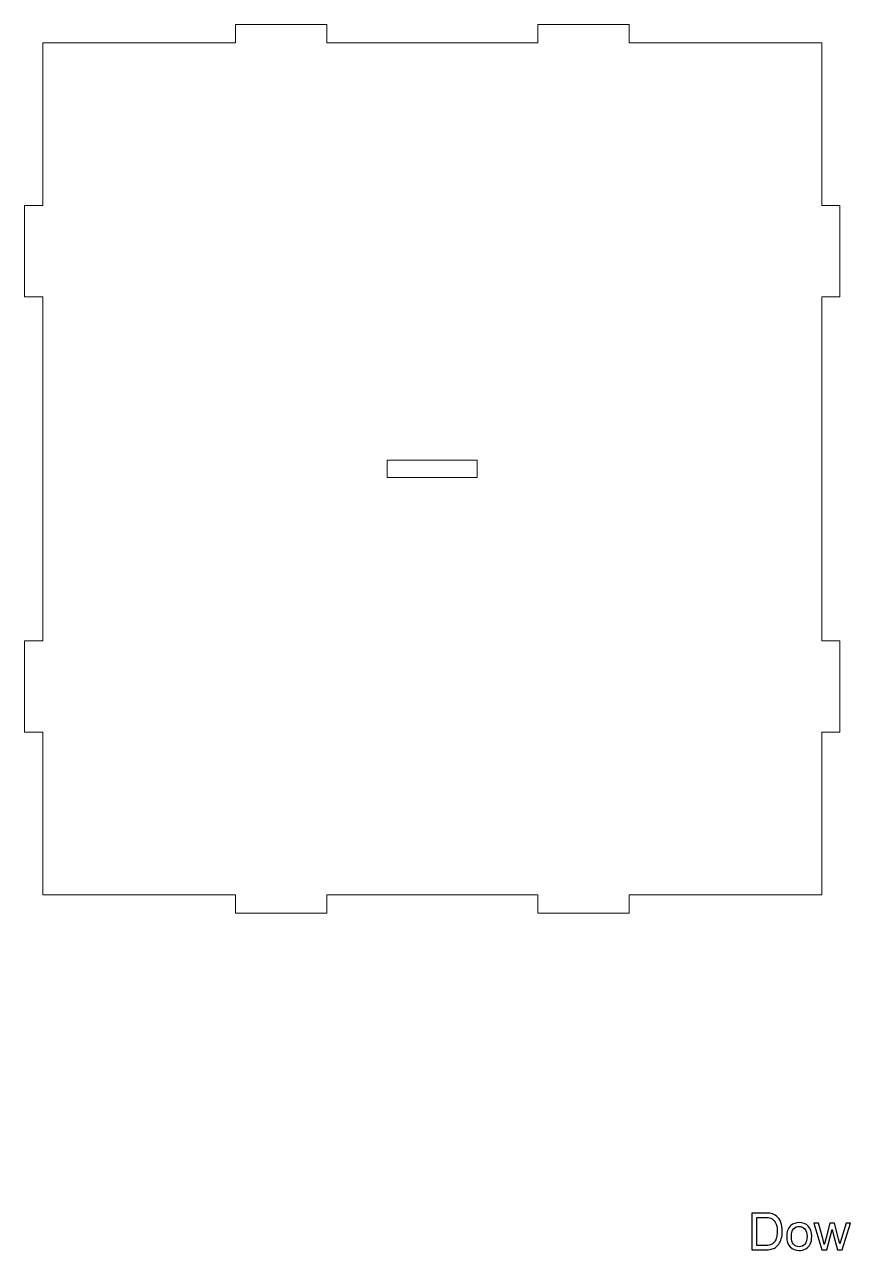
# Model space of a CAD drawing. Header units: millimetres. Extents: x -105 to 357, y -234 to 149.
# Drawn here: x 36.9 to 172.6, y -234.4 to -33 of the extents above; entities that cross this region are included whole.
import ezdxf

# ---------------------------------------------------------------- set-up
doc = ezdxf.new("R2010")
doc.units = ezdxf.units.MM
doc.header["$MEASUREMENT"] = 0
doc.layers.add('layer 1', color=7, linetype='Continuous')

msp = doc.modelspace()

# ---------------------------------------------------------------- linework, layer by layer
at = {"layer": 'layer 1', "color": 1, "lineweight": 9}
for points, knots in [([(167.9, -36), (167.9, -36), (167.9, -62.75), (167.9, -62.75), (167.9, -62.75), (167.9, -62.75), (170.9, -62.75), (170.9, -62.75), (170.9, -62.75), (170.9, -62.75), (170.9, -77.75), (170.9, -77.75), (170.9, -77.75), (170.9, -77.75), (167.9, -77.75), (167.9, -77.75), (167.9, -77.75), (167.9, -77.75), (167.9, -134.25), (167.9, -134.25), (167.9, -134.25), (167.9, -134.25), (170.9, -134.25), (170.9, -134.25), (170.9, -134.25), (170.9, -134.25), (170.9, -149.25), (170.9, -149.25), (170.9, -149.25), (170.9, -149.25), (167.9, -149.25), (167.9, -149.25), (167.9, -149.25), (167.9, -149.25), (167.9, -176), (167.9, -176), (167.9, -176), (167.9, -176), (136.2333, -176), (136.2333, -176), (136.2333, -176), (136.2333, -176), (136.2333, -179), (136.2333, -179), (136.2333, -179), (136.2333, -179), (121.2333, -179), (121.2333, -179), (121.2333, -179), (121.2333, -179), (121.2333, -176), (121.2333, -176), (121.2333, -176), (121.2333, -176), (86.5667, -176), (86.5667, -176), (86.5667, -176), (86.5667, -176), (86.5667, -179), (86.5667, -179), (86.5667, -179), (86.5667, -179), (71.5667, -179), (71.5667, -179), (71.5667, -179), (71.5667, -179), (71.5667, -176), (71.5667, -176), (71.5667, -176), (71.5667, -176), (39.9, -176), (39.9, -176), (39.9, -176), (39.9, -176), (39.9, -149.25), (39.9, -149.25), (39.9, -149.25), (39.9, -149.25), (36.9, -149.25), (36.9, -149.25), (36.9, -149.25), (36.9, -149.25), (36.9, -134.25), (36.9, -134.25), (36.9, -134.25), (36.9, -134.25), (39.9, -134.25), (39.9, -134.25), (39.9, -134.25), (39.9, -134.25), (39.9, -77.75), (39.9, -77.75), (39.9, -77.75), (39.9, -77.75), (36.9, -77.75), (36.9, -77.75), (36.9, -77.75), (36.9, -77.75), (36.9, -62.75), (36.9, -62.75), (36.9, -62.75), (36.9, -62.75), (39.9, -62.75), (39.9, -62.75), (39.9, -62.75), (39.9, -62.75), (39.9, -36), (39.9, -36), (39.9, -36), (39.9, -36), (71.5667, -36), (71.5667, -36), (71.5667, -36), (71.5667, -36), (71.5667, -33), (71.5667, -33), (71.5667, -33), (71.5667, -33), (86.5667, -33), (86.5667, -33), (86.5667, -33), (86.5667, -33), (86.5667, -36), (86.5667, -36), (86.5667, -36), (86.5667, -36), (121.2333, -36), (121.2333, -36), (121.2333, -36), (121.2333, -36), (121.2333, -33), (121.2333, -33), (121.2333, -33), (121.2333, -33), (136.2333, -33), (136.2333, -33), (136.2333, -33), (136.2333, -33), (136.2333, -36), (136.2333, -36), (136.2333, -36), (136.2333, -36), (167.9, -36), (167.9, -36)], [0, 0, 0, 0, 0.02702703, 0.02702703, 0.02702703, 0.02702703, 0.05405405, 0.05405405, 0.05405405, 0.05405405, 0.08108108, 0.08108108, 0.08108108, 0.08108108, 0.10810811, 0.10810811, 0.10810811, 0.10810811, 0.13513514, 0.13513514, 0.13513514, 0.13513514, 0.16216216, 0.16216216, 0.16216216, 0.16216216, 0.18918919, 0.18918919, 0.18918919, 0.18918919, 0.21621622, 0.21621622, 0.21621622, 0.21621622, 0.24324324, 0.24324324, 0.24324324, 0.24324324, 0.27027027, 0.27027027, 0.27027027, 0.27027027, 0.2972973, 0.2972973, 0.2972973, 0.2972973, 0.32432432, 0.32432432, 0.32432432, 0.32432432, 0.35135135, 0.35135135, 0.35135135, 0.35135135, 0.37837838, 0.37837838, 0.37837838, 0.37837838, 0.40540541, 0.40540541, 0.40540541, 0.40540541, 0.43243243, 0.43243243, 0.43243243, 0.43243243, 0.45945946, 0.45945946, 0.45945946, 0.45945946, 0.48648649, 0.48648649, 0.48648649, 0.48648649, 0.51351351, 0.51351351, 0.51351351, 0.51351351, 0.54054054, 0.54054054, 0.54054054, 0.54054054, 0.56756757, 0.56756757, 0.56756757, 0.56756757, 0.59459459, 0.59459459, 0.59459459, 0.59459459, 0.62162162, 0.62162162, 0.62162162, 0.62162162, 0.64864865, 0.64864865, 0.64864865, 0.64864865, 0.67567568, 0.67567568, 0.67567568, 0.67567568, 0.7027027, 0.7027027, 0.7027027, 0.7027027, 0.72972973, 0.72972973, 0.72972973, 0.72972973, 0.75675676, 0.75675676, 0.75675676, 0.75675676, 0.78378378, 0.78378378, 0.78378378, 0.78378378, 0.81081081, 0.81081081, 0.81081081, 0.81081081, 0.83783784, 0.83783784, 0.83783784, 0.83783784, 0.86486486, 0.86486486, 0.86486486, 0.86486486, 0.89189189, 0.89189189, 0.89189189, 0.89189189, 0.91891892, 0.91891892, 0.91891892, 0.91891892, 0.94594595, 0.94594595, 0.94594595, 0.94594595, 1, 1, 1, 1]), ([(96.5, -107.3999), (96.5, -107.3999), (96.5, -104.6), (96.5, -104.6), (96.5, -104.6), (96.5, -104.6), (111.3, -104.6), (111.3, -104.6), (111.3, -104.6), (111.3, -104.6), (111.3, -107.3999), (111.3, -107.3999), (111.3, -107.3999), (111.3, -107.3999), (96.5, -107.3999), (96.5, -107.3999)], [0, 0, 0, 0, 0.2, 0.2, 0.2, 0.2, 0.4, 0.4, 0.4, 0.4, 0.6, 0.6, 0.6, 0.6, 1, 1, 1, 1])]:
    msp.add_open_spline(points, degree=3, knots=knots, dxfattribs=at)
at = {"layer": 'layer 1', "color": 250}
for points, knots in [([(156.4072, -234.3367), (156.4072, -234.3367), (156.4072, -228.2745), (156.4072, -228.2745), (156.4072, -228.2745), (156.4072, -228.2745), (158.4957, -228.2745), (158.4957, -228.2745), (158.4957, -228.2745), (158.967, -228.2745), (159.3268, -228.3028), (159.5752, -228.3606), (159.5752, -228.3606), (159.9223, -228.4411), (160.2187, -228.5864), (160.4642, -228.7952), (160.4642, -228.7952), (160.7845, -229.0662), (161.023, -229.4105), (161.181, -229.831), (161.181, -229.831), (161.3405, -230.2515), (161.4195, -230.7327), (161.4195, -231.2732), (161.4195, -231.2732), (161.4195, -231.7332), (161.3659, -232.141), (161.2587, -232.4966), (161.2587, -232.4966), (161.1514, -232.8522), (161.0131, -233.1471), (160.8452, -233.38), (160.8452, -233.38), (160.6759, -233.6128), (160.4924, -233.7962), (160.292, -233.9289), (160.292, -233.9289), (160.0931, -234.0629), (159.8518, -234.1645), (159.5695, -234.2337), (159.5695, -234.2337), (159.2859, -234.3028), (158.9614, -234.3367), (158.5945, -234.3367), (158.5945, -234.3367), (158.5945, -234.3367), (156.4072, -234.3367), (156.4072, -234.3367)], [0, 0, 0, 0, 0.07692308, 0.07692308, 0.07692308, 0.07692308, 0.15384615, 0.15384615, 0.15384615, 0.15384615, 0.23076923, 0.23076923, 0.23076923, 0.23076923, 0.30769231, 0.30769231, 0.30769231, 0.30769231, 0.38461538, 0.38461538, 0.38461538, 0.38461538, 0.46153846, 0.46153846, 0.46153846, 0.46153846, 0.53846154, 0.53846154, 0.53846154, 0.53846154, 0.61538462, 0.61538462, 0.61538462, 0.61538462, 0.69230769, 0.69230769, 0.69230769, 0.69230769, 0.76923077, 0.76923077, 0.76923077, 0.76923077, 0.84615385, 0.84615385, 0.84615385, 0.84615385, 1, 1, 1, 1]), ([(157.2116, -233.6255), (157.2116, -233.6255), (158.5042, -233.6255), (158.5042, -233.6255), (158.5042, -233.6255), (158.9035, -233.6255), (159.2168, -233.5888), (159.444, -233.514), (159.444, -233.514), (159.6711, -233.4392), (159.8518, -233.3348), (159.9872, -233.1993), (159.9872, -233.1993), (160.1763, -233.0088), (160.3245, -232.752), (160.4303, -232.4303), (160.4303, -232.4303), (160.5362, -232.1085), (160.5898, -231.7191), (160.5898, -231.2605), (160.5898, -231.2605), (160.5898, -230.6255), (160.4854, -230.1372), (160.2779, -229.7957), (160.2779, -229.7957), (160.0705, -229.4542), (159.8179, -229.2256), (159.5202, -229.1099), (159.5202, -229.1099), (159.3057, -229.0267), (158.9599, -228.9857), (158.483, -228.9857), (158.483, -228.9857), (158.483, -228.9857), (157.2116, -228.9857), (157.2116, -228.9857), (157.2116, -228.9857), (157.2116, -228.9857), (157.2116, -233.6255), (157.2116, -233.6255)], [0, 0, 0, 0, 0.09090909, 0.09090909, 0.09090909, 0.09090909, 0.18181818, 0.18181818, 0.18181818, 0.18181818, 0.27272727, 0.27272727, 0.27272727, 0.27272727, 0.36363636, 0.36363636, 0.36363636, 0.36363636, 0.45454545, 0.45454545, 0.45454545, 0.45454545, 0.54545455, 0.54545455, 0.54545455, 0.54545455, 0.63636364, 0.63636364, 0.63636364, 0.63636364, 0.72727273, 0.72727273, 0.72727273, 0.72727273, 0.81818182, 0.81818182, 0.81818182, 0.81818182, 1, 1, 1, 1]), ([(162.1491, -232.1396), (162.1491, -231.3282), (162.3749, -230.7271), (162.8278, -230.3362), (162.8278, -230.3362), (163.2046, -230.0116), (163.6661, -229.8493), (164.2093, -229.8493), (164.2093, -229.8493), (164.8119, -229.8493), (165.3058, -230.0469), (165.6896, -230.442), (165.6896, -230.442), (166.072, -230.8357), (166.2639, -231.3818), (166.2639, -232.0775), (166.2639, -232.0775), (166.2639, -232.6419), (166.1793, -233.085), (166.0099, -233.4082), (166.0099, -233.4082), (165.8406, -233.7313), (165.5936, -233.9825), (165.2691, -234.1617), (165.2691, -234.1617), (164.9459, -234.3409), (164.5917, -234.4298), (164.2093, -234.4298), (164.2093, -234.4298), (163.5941, -234.4298), (163.0974, -234.2337), (162.7178, -233.84), (162.7178, -233.84), (162.3382, -233.4463), (162.1491, -232.879), (162.1491, -232.1396)], [0, 0, 0, 0, 0.1, 0.1, 0.1, 0.1, 0.2, 0.2, 0.2, 0.2, 0.3, 0.3, 0.3, 0.3, 0.4, 0.4, 0.4, 0.4, 0.5, 0.5, 0.5, 0.5, 0.6, 0.6, 0.6, 0.6, 0.7, 0.7, 0.7, 0.7, 0.8, 0.8, 0.8, 0.8, 1, 1, 1, 1]), ([(162.9111, -232.141), (162.9111, -232.7026), (163.0339, -233.1231), (163.2794, -233.4011), (163.2794, -233.4011), (163.5264, -233.6805), (163.8354, -233.8202), (164.2093, -233.8202), (164.2093, -233.8202), (164.579, -233.8202), (164.8867, -233.6805), (165.1336, -233.3997), (165.1336, -233.3997), (165.3791, -233.1189), (165.5019, -232.6913), (165.5019, -232.117), (165.5019, -232.117), (165.5019, -231.5751), (165.3777, -231.1645), (165.1308, -230.8865), (165.1308, -230.8865), (164.8838, -230.6071), (164.5762, -230.4674), (164.2093, -230.4674), (164.2093, -230.4674), (163.8354, -230.4674), (163.5264, -230.6057), (163.2794, -230.8837), (163.2794, -230.8837), (163.0339, -231.1617), (162.9111, -231.5808), (162.9111, -232.141)], [0, 0, 0, 0, 0.11111111, 0.11111111, 0.11111111, 0.11111111, 0.22222222, 0.22222222, 0.22222222, 0.22222222, 0.33333333, 0.33333333, 0.33333333, 0.33333333, 0.44444444, 0.44444444, 0.44444444, 0.44444444, 0.55555556, 0.55555556, 0.55555556, 0.55555556, 0.66666667, 0.66666667, 0.66666667, 0.66666667, 0.77777778, 0.77777778, 0.77777778, 0.77777778, 1, 1, 1, 1]), ([(167.9276, -234.3367), (167.9276, -234.3367), (166.5998, -229.9425), (166.5998, -229.9425), (166.5998, -229.9425), (166.5998, -229.9425), (167.3787, -229.9425), (167.3787, -229.9425), (167.3787, -229.9425), (167.3787, -229.9425), (168.08, -232.4783), (168.08, -232.4783), (168.08, -232.4783), (168.08, -232.4783), (168.3284, -233.4223), (168.3284, -233.4223), (168.3284, -233.4223), (168.3383, -233.3757), (168.4145, -233.0738), (168.5556, -232.5164), (168.5556, -232.5164), (168.5556, -232.5164), (169.2513, -229.9425), (169.2513, -229.9425), (169.2513, -229.9425), (169.2513, -229.9425), (170.0147, -229.9425), (170.0147, -229.9425), (170.0147, -229.9425), (170.0147, -229.9425), (170.6765, -232.4938), (170.6765, -232.4938), (170.6765, -232.4938), (170.6765, -232.4938), (170.8924, -233.3306), (170.8924, -233.3306), (170.8924, -233.3306), (170.8924, -233.3306), (171.145, -232.4825), (171.145, -232.4825), (171.145, -232.4825), (171.145, -232.4825), (171.9042, -229.9425), (171.9042, -229.9425), (171.9042, -229.9425), (171.9042, -229.9425), (172.6281, -229.9425), (172.6281, -229.9425), (172.6281, -229.9425), (172.6281, -229.9425), (171.2494, -234.3367), (171.2494, -234.3367), (171.2494, -234.3367), (171.2494, -234.3367), (170.4789, -234.3367), (170.4789, -234.3367), (170.4789, -234.3367), (170.4789, -234.3367), (169.7818, -231.7078), (169.7818, -231.7078), (169.7818, -231.7078), (169.7818, -231.7078), (169.6054, -230.9557), (169.6054, -230.9557), (169.6054, -230.9557), (169.6054, -230.9557), (168.7164, -234.3367), (168.7164, -234.3367), (168.7164, -234.3367), (168.7164, -234.3367), (167.9276, -234.3367), (167.9276, -234.3367)], [0, 0, 0, 0, 0.05263158, 0.05263158, 0.05263158, 0.05263158, 0.10526316, 0.10526316, 0.10526316, 0.10526316, 0.15789474, 0.15789474, 0.15789474, 0.15789474, 0.21052632, 0.21052632, 0.21052632, 0.21052632, 0.26315789, 0.26315789, 0.26315789, 0.26315789, 0.31578947, 0.31578947, 0.31578947, 0.31578947, 0.36842105, 0.36842105, 0.36842105, 0.36842105, 0.42105263, 0.42105263, 0.42105263, 0.42105263, 0.47368421, 0.47368421, 0.47368421, 0.47368421, 0.52631579, 0.52631579, 0.52631579, 0.52631579, 0.57894737, 0.57894737, 0.57894737, 0.57894737, 0.63157895, 0.63157895, 0.63157895, 0.63157895, 0.68421053, 0.68421053, 0.68421053, 0.68421053, 0.73684211, 0.73684211, 0.73684211, 0.73684211, 0.78947368, 0.78947368, 0.78947368, 0.78947368, 0.84210526, 0.84210526, 0.84210526, 0.84210526, 0.89473684, 0.89473684, 0.89473684, 0.89473684, 1, 1, 1, 1])]:
    msp.add_open_spline(points, degree=3, knots=knots, dxfattribs=at)

doc.saveas('drawing.dxf')
